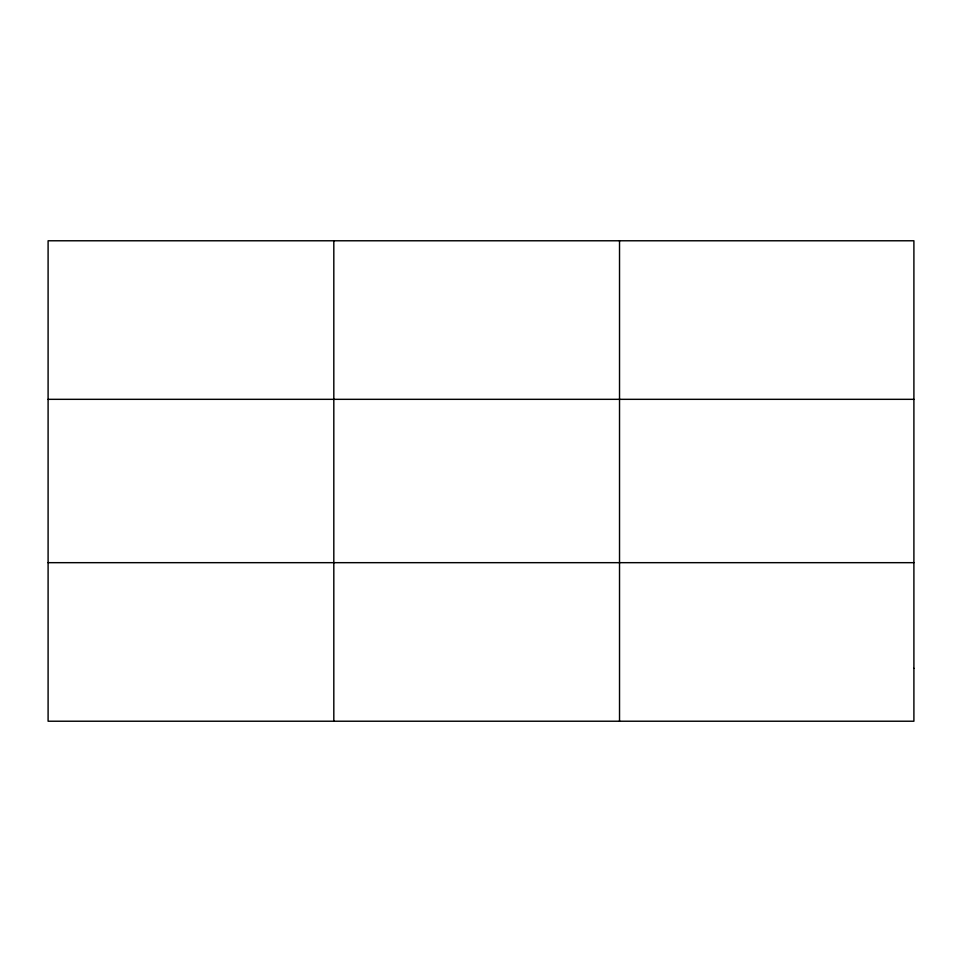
<?xml version="1.0" encoding="UTF-8"?>
<svg xmlns="http://www.w3.org/2000/svg" width="962" height="962" viewBox="0 0 962 962"><rect width="100%" height="100%" fill="white"/><g stroke="black" fill="none" stroke-linecap="round" stroke-linejoin="round"><path stroke-width="1.44" d="M333.814 721.223L333.814 240.777M619.528 721.223L619.528 240.777M48.1 399.326L913.9 399.326M48.1 562.674L913.9 562.674M913.9 668.374L913.9 721.223L48.1 721.223L48.1 240.777L913.9 240.777L913.9 668.374"/></g></svg>
